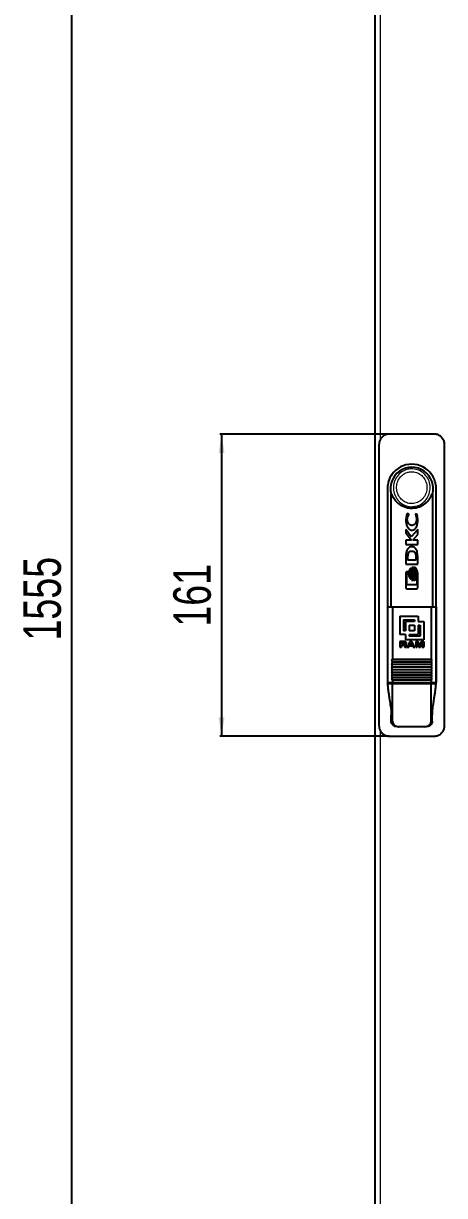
# Model space of a CAD drawing. Header units: millimetres. Extents: x -596 to 1663, y -811 to 1017.
# Drawn here: x -596 to -371, y -240 to 385 of the extents above; entities that cross this region are included whole.
import ezdxf

# ---------------------------------------------------------------- set-up
doc = ezdxf.new("R2010")
doc.units = ezdxf.units.MM
doc.layers.add('FORMAT', color=7, linetype='Continuous')
doc.styles.add('SLDTEXTSTYLE0', font='TXT', dxfattribs={"width": 0.75})
doc.dimstyles.new('SLDDIMSTYLE0', dxfattribs={"dimtxt": 20, "dimasz": 10, "dimexe": 0, "dimexo": 0.0625, "dimgap": 5, "dimtad": 2, "dimdec": 1, "dimrnd": 1e-09, "dimzin": 12, "dimdsep": 46, "dimtxsty": 'SLDTEXTSTYLE0', "dimsah": 1, "dimcen": 0.09, "dimadec": 0, "dimazin": 3, "dimtfac": 1, "dimtofl": 0, "dimtmove": 0, "dimatfit": 3, "dimfxl": 0, "dimfrac": 2, "dimtolj": 1, "dimtzin": 12, "dimarcsym": 0})

# ---------------------------------------------------------------- blocks, each defined once
blk = doc.blocks.new('_D_1')
at = {"layer": 'FORMAT'}
for p, q in [((-408.28, 863.04), (-571.27, 863.04)), ((-570.27, -691.96), (-570.27, 863.04)), ((-408.28, -691.96), (-571.27, -691.96))]:
    blk.add_line(p, q, dxfattribs=at)
for points in [[(-570.27, 863.04), (-571.81, 853.04), (-568.73, 853.04)], [(-570.27, -691.96), (-568.73, -681.96), (-571.81, -681.96)]]:
    blk.add_solid(points, dxfattribs=at)
at = {"layer": 'FORMAT', "insert": (-596.05, 55.99), "char_height": 20, "attachment_point": 1, "rotation": 90, "style": 'SLDTEXTSTYLE0'}
blk.add_mtext('1555', dxfattribs=at)
blk = doc.blocks.new('_D_2')
at = {"layer": 'FORMAT'}
for p, q in [((-400.78, 166.04), (-491.27, 166.04)), ((-490.27, 166.04), (-490.27, 5.04)), ((-400.78, 5.04), (-491.27, 5.04))]:
    blk.add_line(p, q, dxfattribs=at)
for points in [[(-490.27, 166.04), (-491.81, 156.04), (-488.73, 156.04)], [(-490.27, 5.04), (-488.73, 15.04), (-491.81, 15.04)]]:
    blk.add_solid(points, dxfattribs=at)
at = {"layer": 'FORMAT', "insert": (-516.05, 63.38), "char_height": 20, "attachment_point": 1, "rotation": 90, "style": 'SLDTEXTSTYLE0'}
blk.add_mtext('161', dxfattribs=at)

msp = doc.modelspace()

# ---------------------------------------------------------------- linework, layer by layer
at = {"color": 7, "linetype": 'Continuous', "lineweight": 25}
for p, q in [((-408.27, -691.96), (-408.27, 863.04)), ((-376.77, 166.04), (-400.77, 166.04)), ((-406.27, 160.54), (-406.27, 10.54)), ((-371.27, 10.54), (-371.27, 160.54)), ((-401.77, 137.04), (-401.77, 34.04)), ((-399.77, 74.04), (-399.77, 134.04)), ((-399.77, 134.04), (-399.76, 134.04)), ((-377.77, 134.04), (-377.77, 74.04)), ((-377.77, 134.04), (-377.77, 134.04)), ((-375.77, 34.04), (-375.77, 137.04)), ((-391.47, 123.72), (-391.99, 120.56)), ((-390.38, 123.34), (-391.47, 123.72)), ((-390.38, 123.05), (-390.38, 123.34)), ((-385.98, 123.32), (-386.78, 123.6)), ((-386.78, 123.6), (-386.78, 123.37)), ((-385.54, 120.54), (-385.98, 123.32)), ((-389.12, 111.38), (-391.91, 115.17)), ((-391.91, 115.17), (-391.91, 113.48)), ((-391.91, 113.48), (-388.96, 109.49)), ((-385.62, 115.26), (-389.12, 111.38)), ((-388.26, 109.49), (-385.62, 112.52)), ((-385.62, 112.52), (-385.62, 115.26)), ((-388.96, 109.49), (-391.91, 109.49)), ((-391.91, 109.49), (-391.91, 107.26)), ((-391.91, 107.26), (-385.62, 107.26)), ((-385.62, 109.49), (-388.26, 109.49)), ((-385.62, 107.26), (-385.62, 109.49)), ((-391.91, 100.86), (-391.91, 96.63)), ((-390.95, 101.52), (-391.04, 100.55)), ((-391.04, 100.55), (-391.04, 98.99)), ((-386.4, 98.99), (-386.4, 100.41)), ((-385.65, 101.68), (-385.82, 103.3)), ((-385.62, 100.68), (-385.65, 101.68)), ((-385.62, 100.66), (-385.62, 100.68)), ((-385.62, 100.64), (-385.62, 100.66)), ((-385.62, 96.63), (-385.62, 100.64)), ((-391.91, 96.63), (-385.62, 96.63)), ((-391.04, 98.99), (-386.4, 98.99)), ((-388.81, 94.4), (-389.04, 94.54)), ((-388.07, 94.92), (-388.74, 94.92)), ((-388.43, 93.99), (-388.67, 94.28)), ((-386.98, 94.92), (-387.67, 94.92)), ((-391.91, 92.04), (-391.91, 84.19)), ((-391.4, 85.66), (-391.4, 91.9)), ((-391.4, 91.9), (-390.82, 91.9)), ((-390.82, 92.69), (-391.25, 92.69)), ((-390.82, 91.9), (-390.82, 92.69)), ((-389.09, 88.73), (-388.83, 88.86)), ((-388.89, 88.26), (-388.22, 88.26)), ((-388.68, 88.98), (-388.43, 89.25)), ((-388.33, 91.62), (-388.05, 93.18)), ((-388.05, 90.05), (-388.33, 91.62)), ((-388.05, 93.18), (-388.28, 93.75)), ((-388.28, 89.49), (-388.05, 90.05)), ((-387.83, 88.26), (-387.13, 88.26)), ((-386.11, 89.34), (-386.11, 85.66)), ((-385.62, 84.19), (-385.62, 92.04)), ((-386.11, 85.66), (-391.4, 85.66)), ((-391.25, 83.54), (-386.28, 83.54)), ((-401.73, 74.04), (-401.73, 33.54)), ((-401.73, 74.04), (-399.11, 74.04)), ((-399.11, 74.04), (-378.42, 74.04)), ((-399.11, 74.04), (-399.11, 46.04)), ((-395.11, 69.04), (-385.35, 69.04)), ((-395.11, 69.04), (-395.11, 59.28)), ((-385.35, 69.04), (-385.35, 66.12)), ((-378.42, 74.04), (-378.42, 46.04)), ((-378.42, 74.04), (-375.8, 74.04)), ((-375.8, 74.04), (-375.8, 33.54)), ((-393.16, 67.09), (-393.16, 61.24)), ((-393.16, 67.09), (-387.3, 67.09)), ((-387.3, 66.12), (-392.18, 66.12)), ((-392.18, 66.12), (-392.18, 61.24)), ((-390.23, 64.16), (-390.23, 61.24)), ((-390.23, 64.16), (-387.3, 64.16)), ((-387.3, 67.09), (-387.3, 66.12)), ((-387.3, 64.16), (-387.3, 61.24)), ((-385.35, 66.12), (-382.42, 66.12)), ((-385.35, 64.16), (-385.35, 59.28)), ((-385.35, 64.16), (-384.37, 64.16)), ((-384.37, 64.16), (-384.37, 58.31)), ((-382.42, 66.12), (-382.42, 56.36)), ((-392.18, 59.28), (-395.11, 59.28)), ((-392.18, 61.24), (-393.16, 61.24)), ((-392.18, 59.28), (-392.18, 56.36)), ((-382.42, 56.36), (-392.18, 56.36)), ((-387.3, 61.24), (-390.23, 61.24)), ((-390.23, 59.28), (-390.23, 58.31)), ((-390.23, 59.28), (-385.35, 59.28)), ((-384.37, 58.31), (-390.23, 58.31)), ((-393.04, 55.48), (-395.11, 55.48)), ((-395.11, 55.48), (-395.11, 52.51)), ((-395.11, 52.51), (-394.23, 52.51)), ((-394.23, 54.99), (-394.23, 54.19)), ((-394.23, 54.99), (-393.16, 54.99)), ((-393.2, 54.19), (-394.23, 54.19)), ((-394.23, 53.69), (-394.23, 52.51)), ((-394.23, 53.69), (-393.3, 53.69)), ((-392.67, 53.21), (-392.66, 52.89)), ((-392.53, 52.51), (-391.57, 52.51)), ((-391.74, 52.95), (-391.76, 53.31)), ((-391.74, 52.95), (-391.74, 52.93)), ((-391.57, 52.61), (-391.57, 52.51)), ((-389.73, 55.48), (-391.26, 52.51)), ((-391.26, 52.51), (-390.33, 52.51)), ((-390.33, 52.51), (-390.04, 53.12)), ((-390.04, 53.12), (-388.37, 53.12)), ((-389.81, 53.62), (-389.21, 54.89)), ((-388.61, 53.62), (-389.81, 53.62)), ((-388.7, 55.48), (-389.73, 55.48)), ((-389.21, 54.89), (-388.61, 53.62)), ((-387.15, 52.51), (-388.7, 55.48)), ((-388.37, 53.12), (-388.08, 52.51)), ((-388.08, 52.51), (-387.15, 52.51)), ((-385.38, 55.48), (-386.69, 55.48)), ((-386.69, 55.48), (-386.69, 52.51)), ((-386.69, 52.51), (-385.86, 52.51)), ((-385.86, 54.91), (-385.86, 52.51)), ((-385.86, 54.91), (-384.98, 52.51)), ((-384.53, 53.22), (-385.38, 55.48)), ((-384.98, 52.51), (-384.07, 52.51)), ((-383.68, 55.48), (-384.53, 53.22)), ((-384.07, 52.51), (-383.19, 54.91)), ((-382.35, 55.48), (-383.68, 55.48)), ((-383.19, 54.91), (-383.19, 52.51)), ((-383.19, 52.51), (-382.35, 52.51)), ((-382.35, 55.48), (-382.35, 52.51)), ((-399.37, 45.94), (-399.16, 45.94)), ((-378.37, 45.94), (-399.16, 45.94)), ((-378.37, 44.54), (-399.16, 44.54)), ((-378.37, 45.94), (-378.17, 45.94)), ((-378.37, 44.54), (-378.17, 44.54)), ((-378.37, 43.14), (-399.16, 43.14)), ((-378.37, 41.74), (-399.16, 41.74)), ((-378.37, 40.34), (-399.16, 40.34)), ((-378.37, 38.94), (-399.16, 38.94)), ((-378.37, 37.54), (-399.16, 37.54)), ((-378.37, 43.14), (-378.17, 43.14)), ((-378.37, 41.74), (-378.17, 41.74)), ((-378.37, 40.34), (-378.17, 40.34)), ((-378.37, 38.94), (-378.17, 38.94)), ((-378.37, 37.54), (-378.17, 37.54)), ((-401.73, 33.54), (-399.11, 33.54)), ((-401.73, 33.04), (-399.11, 33.04)), ((-399.77, 33.04), (-399.77, 33.54)), ((-378.37, 36.14), (-399.16, 36.14)), ((-399.11, 34.84), (-399.11, 33.54)), ((-399.11, 33.54), (-378.42, 33.54)), ((-399.11, 13.04), (-399.11, 33.04)), ((-399.11, 33.04), (-378.42, 33.04)), ((-378.42, 34.84), (-378.42, 33.54)), ((-378.42, 33.54), (-375.8, 33.54)), ((-378.42, 13.04), (-378.42, 33.04)), ((-378.42, 33.04), (-375.8, 33.04)), ((-378.37, 36.14), (-378.17, 36.14)), ((-377.77, 33.54), (-377.77, 33.04)), ((-399.73, 13.04), (-399.73, 16.13)), ((-377.81, 13.04), (-377.81, 16.13)), ((-395.49, 10.04), (-396.43, 10.04)), ((-382.04, 10.04), (-395.49, 10.04)), ((-381.1, 10.04), (-382.04, 10.04)), ((-400.77, 5.04), (-376.77, 5.04))]:
    msp.add_line(p, q, dxfattribs=at)
at = {"color": 8, "linetype": 'Continuous', "lineweight": 18}
for p, q in [((-405.67, 860.44), (-405.67, 163.03)), ((-399.11, 46.04), (-378.42, 46.04)), ((-399.73, 13.04), (-399.11, 13.04)), ((-378.42, 13.04), (-377.81, 13.04)), ((-405.67, 8.07), (-405.67, -689.36))]:
    msp.add_line(p, q, dxfattribs=at)
at = {"color": 7, "linetype": 'Continuous', "lineweight": 25}
for centre, radius, start, end in [((-388.77, 137.04), 13, 35.39435, 144.60565), ((-388.77, 137.04), 13, 144.60565, 180), ((-388.77, 137.04), 11.4, 344.74488, 195.25752), ((-388.77, 137.04), 13, 0, 35.39435), ((-388.77, 34.04), 13, 180, 184.41172), ((-388.77, 34.04), 13, 355.58829, 0)]:
    msp.add_arc(centre, radius, start, end, dxfattribs=at)
for points, knots in [([(-400.77, 166.04), (-400.92, 166.04), (-401.22, 166.03), (-401.68, 165.97), (-402.14, 165.88), (-402.54, 165.76), (-402.96, 165.59), (-403.38, 165.39), (-403.82, 165.13), (-404.2, 164.85), (-404.62, 164.49), (-405.04, 164.03), (-405.4, 163.53), (-405.71, 162.99), (-405.95, 162.42), (-406.11, 161.86), (-406.21, 161.36), (-406.26, 160.95), (-406.26, 160.65), (-406.27, 160.54)], [0, 0, 0, 0, 0.052878, 0.106251, 0.160272, 0.214807, 0.251149, 0.317725, 0.375072, 0.429607, 0.479319, 0.56971, 0.644346, 0.694058, 0.784449, 0.859086, 0.894133, 0.964575, 1, 1, 1, 1]), ([(-371.27, 160.54), (-371.28, 160.85), (-371.31, 161.47), (-371.55, 162.37), (-371.93, 163.22), (-372.45, 163.99), (-373.09, 164.67), (-373.83, 165.23), (-374.66, 165.65), (-375.45, 165.9), (-376.16, 166.02), (-376.56, 166.04), (-376.77, 166.04)], [0, 0, 0, 0, 0.105841, 0.214751, 0.320592, 0.429503, 0.535345, 0.644257, 0.7501, 0.859012, 0.929074, 1, 1, 1, 1]), ([(-377.77, 134.04), (-377.8, 133.95), (-377.87, 133.77), (-378.01, 133.74), (-378.13, 133.76), (-378.18, 133.83), (-378.21, 133.82), (-378.24, 133.78), (-378.32, 133.64), (-378.48, 133.27), (-378.73, 132.68), (-379.18, 131.79), (-379.87, 130.74), (-380.93, 129.53), (-382.25, 128.42), (-383.82, 127.5), (-385.55, 126.83), (-387.38, 126.45), (-389.26, 126.38), (-391.13, 126.61), (-392.95, 127.16), (-394.63, 127.99), (-396.16, 129.11), (-397.31, 130.3), (-398.16, 131.48), (-398.66, 132.38), (-398.99, 133.13), (-399.17, 133.54), (-399.28, 133.76), (-399.31, 133.8), (-399.34, 133.83), (-399.37, 133.81), (-399.45, 133.74), (-399.58, 133.73), (-399.69, 133.83), (-399.74, 133.97), (-399.76, 134.04)], [0, 0, 0, 0, 0.029866, 0.060771, 0.080581, 0.084244, 0.085862, 0.08847, 0.091879, 0.103764, 0.126235, 0.148889, 0.193609, 0.239219, 0.292874, 0.34803, 0.402686, 0.458886, 0.514249, 0.571205, 0.626758, 0.683939, 0.739166, 0.796042, 0.832708, 0.869862, 0.888172, 0.906854, 0.910284, 0.912985, 0.914825, 0.916689, 0.924521, 0.95598, 0.977796, 1, 1, 1, 1]), ([(-391.99, 120.56), (-391.97, 119.97), (-391.91, 118.79), (-391.41, 117.09), (-390.67, 115.77), (-389.85, 115.12), (-389.29, 114.89), (-389, 114.87), (-388.85, 114.86)], [0, 0, 0, 0, 0.250282, 0.499393, 0.748791, 0.874699, 0.937286, 1, 1, 1, 1]), ([(-391.17, 120.62), (-391.14, 121.06), (-391.08, 121.93), (-390.61, 122.68), (-390.38, 123.05)], [0, 0, 0, 0, 0.500963, 1, 1, 1, 1]), ([(-388.7, 117.36), (-388.89, 117.38), (-389.26, 117.41), (-389.77, 117.67), (-390.21, 118.02), (-390.69, 118.61), (-391.09, 119.49), (-391.14, 120.24), (-391.17, 120.62)], [0, 0, 0, 0, 0.124416, 0.248357, 0.373982, 0.500169, 0.7494, 1, 1, 1, 1]), ([(-388.85, 114.86), (-388.54, 114.88), (-387.92, 114.94), (-387.1, 115.4), (-386.49, 116.1), (-385.94, 117.2), (-385.59, 118.71), (-385.56, 119.93), (-385.54, 120.54)], [0, 0, 0, 0, 0.125262, 0.250124, 0.375384, 0.500707, 0.750322, 1, 1, 1, 1]), ([(-386.23, 120.62), (-386.25, 120.24), (-386.31, 119.49), (-386.71, 118.62), (-387.17, 118.03), (-387.61, 117.67), (-388.13, 117.41), (-388.51, 117.38), (-388.7, 117.36)], [0, 0, 0, 0, 0.249965, 0.497821, 0.623014, 0.748581, 0.874284, 1, 1, 1, 1]), ([(-386.78, 123.37), (-386.62, 122.93), (-386.28, 122.04), (-386.25, 121.09), (-386.23, 120.62)], [0, 0, 0, 0, 0.500084, 1, 1, 1, 1]), ([(-391.26, 104.39), (-391.39, 104.12), (-391.65, 103.57), (-391.85, 102.37), (-391.88, 101.46), (-391.91, 100.86)], [0, 0, 0, 0, 0.249362, 0.499672, 1, 1, 1, 1]), ([(-385.82, 103.3), (-385.91, 103.6), (-386.09, 104.2), (-386.6, 104.99), (-387.29, 105.63), (-388.15, 106.03), (-389.1, 106.08), (-390, 105.76), (-390.73, 105.17), (-391.08, 104.65), (-391.26, 104.39)], [0, 0, 0, 0, 0.125557, 0.25014, 0.375477, 0.500068, 0.624419, 0.749377, 0.874071, 1, 1, 1, 1]), ([(-388.75, 103.54), (-389.03, 103.53), (-389.46, 103.52), (-390, 103.34), (-390.35, 103.1), (-390.6, 102.74), (-390.81, 102.22), (-390.89, 101.8), (-390.95, 101.52)], [0, 0, 0, 0, 0.249432, 0.37514, 0.499356, 0.623458, 0.749245, 1, 1, 1, 1]), ([(-386.4, 100.41), (-386.41, 100.79), (-386.43, 101.54), (-386.63, 102.49), (-387.11, 103.09), (-387.78, 103.49), (-388.36, 103.52), (-388.75, 103.54)], [0, 0, 0, 0, 0.248427, 0.497372, 0.622903, 0.74851, 1, 1, 1, 1]), ([(-389.04, 94.54), (-389.17, 94.48), (-389.43, 94.36), (-389.84, 93.94), (-390.19, 93.31), (-390.44, 92.48), (-390.47, 91.91), (-390.48, 91.62)], [0, 0, 0, 0, 0.1246, 0.248977, 0.500405, 0.749333, 1, 1, 1, 1]), ([(-389.97, 91.62), (-389.93, 92.14), (-389.85, 92.92), (-389.4, 93.88), (-389, 94.23), (-388.81, 94.4)], [0, 0, 0, 0, 0.4989654, 0.749922, 1, 1, 1, 1]), ([(-388.67, 94.28), (-388.84, 94.1), (-389.17, 93.75), (-389.57, 92.84), (-389.63, 92.11), (-389.67, 91.62)], [0, 0, 0, 0, 0.2501927, 0.5001584, 1, 1, 1, 1]), ([(-389.16, 91.62), (-389.13, 92.05), (-389.09, 92.68), (-388.79, 93.48), (-388.55, 93.82), (-388.43, 93.99)], [0, 0, 0, 0, 0.50146, 0.750257, 1, 1, 1, 1]), ([(-388.74, 94.92), (-388.61, 94.83), (-388.35, 94.66), (-387.98, 94.16), (-387.51, 93.17), (-387.44, 92.24), (-387.4, 91.62)], [0, 0, 0, 0, 0.1256783, 0.2511395, 0.5015899, 1, 1, 1, 1]), ([(-386.72, 91.62), (-386.77, 92.24), (-386.84, 93.17), (-387.3, 94.15), (-387.68, 94.66), (-387.94, 94.83), (-388.07, 94.92)], [0, 0, 0, 0, 0.496168, 0.747703, 0.874111, 1, 1, 1, 1]), ([(-387.67, 94.92), (-387.54, 94.83), (-387.29, 94.66), (-386.91, 94.16), (-386.45, 93.17), (-386.38, 92.24), (-386.33, 91.62)], [0, 0, 0, 0, 0.125677, 0.251137, 0.501585, 1, 1, 1, 1]), ([(-385.62, 92.04), (-385.65, 92.31), (-385.69, 92.86), (-385.99, 93.63), (-386.31, 94.23), (-386.64, 94.68), (-386.86, 94.84), (-386.98, 94.92)], [0, 0, 0, 0, 0.249822, 0.49931, 0.748741, 0.874879, 1, 1, 1, 1]), ([(-391.25, 92.69), (-391.34, 92.68), (-391.51, 92.66), (-391.73, 92.51), (-391.85, 92.33), (-391.9, 92.17), (-391.91, 92.08), (-391.91, 92.04)], [0, 0, 0, 0, 0.249445, 0.498999, 0.74851, 0.873859, 1, 1, 1, 1]), ([(-390.48, 91.62), (-390.47, 91.34), (-390.45, 90.78), (-390.2, 89.96), (-389.86, 89.34), (-389.47, 88.92), (-389.22, 88.79), (-389.09, 88.73)], [0, 0, 0, 0, 0.2487307, 0.4973773, 0.750528, 0.8752331, 1, 1, 1, 1]), ([(-388.83, 88.86), (-389.02, 89.03), (-389.41, 89.38), (-389.85, 90.33), (-389.93, 91.11), (-389.97, 91.62)], [0, 0, 0, 0, 0.249575, 0.500842, 1, 1, 1, 1]), ([(-389.67, 91.62), (-389.63, 91.14), (-389.57, 90.41), (-389.18, 89.51), (-388.85, 89.15), (-388.68, 88.98)], [0, 0, 0, 0, 0.499584, 0.749527, 1, 1, 1, 1]), ([(-388.43, 89.25), (-388.55, 89.43), (-388.79, 89.77), (-389.08, 90.57), (-389.13, 91.2), (-389.16, 91.62)], [0, 0, 0, 0, 0.2508953, 0.500775, 1, 1, 1, 1]), ([(-387.4, 91.62), (-387.45, 90.98), (-387.52, 90.01), (-388.04, 88.99), (-388.46, 88.48), (-388.75, 88.33), (-388.89, 88.26)], [0, 0, 0, 0, 0.497146, 0.748374, 0.87465, 1, 1, 1, 1]), ([(-388.28, 93.75), (-388.45, 93.41), (-388.78, 92.74), (-388.82, 92), (-388.84, 91.62)], [0, 0, 0, 0, 0.498433, 1, 1, 1, 1]), ([(-388.84, 91.62), (-388.82, 91.25), (-388.78, 90.5), (-388.45, 89.83), (-388.28, 89.49)], [0, 0, 0, 0, 0.501471, 1, 1, 1, 1]), ([(-388.22, 88.26), (-388.07, 88.33), (-387.79, 88.48), (-387.36, 88.98), (-386.85, 90), (-386.77, 90.97), (-386.72, 91.62)], [0, 0, 0, 0, 0.125292, 0.251009, 0.501049, 1, 1, 1, 1]), ([(-386.33, 91.62), (-386.38, 90.98), (-386.46, 90), (-386.97, 88.99), (-387.39, 88.48), (-387.68, 88.33), (-387.83, 88.26)], [0, 0, 0, 0, 0.497154, 0.74838, 0.874653, 1, 1, 1, 1]), ([(-387.13, 88.26), (-387.01, 88.31), (-386.79, 88.42), (-386.42, 88.78), (-386.23, 89.11), (-386.11, 89.34)], [0, 0, 0, 0, 0.248111, 0.495863, 1, 1, 1, 1]), ([(-391.91, 84.19), (-391.91, 84.15), (-391.9, 84.07), (-391.85, 83.9), (-391.73, 83.72), (-391.51, 83.57), (-391.34, 83.55), (-391.25, 83.54)], [0, 0, 0, 0, 0.125388, 0.250591, 0.500192, 0.749805, 1, 1, 1, 1]), ([(-386.28, 83.54), (-386.2, 83.55), (-386.02, 83.57), (-385.81, 83.72), (-385.68, 83.9), (-385.63, 84.07), (-385.62, 84.15), (-385.62, 84.19)], [0, 0, 0, 0, 0.249437, 0.498997, 0.748516, 0.87386, 1, 1, 1, 1]), ([(-393.3, 53.69), (-393.19, 53.69), (-393.04, 53.69), (-392.86, 53.63), (-392.77, 53.56), (-392.71, 53.46), (-392.68, 53.34), (-392.67, 53.25), (-392.67, 53.21)], [0, 0, 0, 0, 0.362307, 0.499762, 0.603895, 0.707751, 0.888159, 1, 1, 1, 1]), ([(-392.52, 54.59), (-392.52, 54.54), (-392.53, 54.47), (-392.58, 54.37), (-392.67, 54.28), (-392.88, 54.2), (-393.07, 54.19), (-393.2, 54.19)], [0, 0, 0, 0, 0.144848, 0.259554, 0.374146, 0.548842, 1, 1, 1, 1]), ([(-393.16, 54.99), (-393.03, 54.98), (-392.84, 54.97), (-392.65, 54.87), (-392.56, 54.78), (-392.52, 54.68), (-392.52, 54.62), (-392.52, 54.59)], [0, 0, 0, 0, 0.464779, 0.639498, 0.766783, 0.894486, 1, 1, 1, 1]), ([(-391.64, 54.65), (-391.65, 54.74), (-391.66, 54.9), (-391.78, 55.11), (-391.97, 55.28), (-392.39, 55.46), (-392.77, 55.47), (-393.04, 55.48)], [0, 0, 0, 0, 0.149141, 0.264134, 0.378852, 0.560232, 1, 1, 1, 1]), ([(-392.66, 52.89), (-392.65, 52.86), (-392.65, 52.79), (-392.62, 52.67), (-392.58, 52.57), (-392.53, 52.52), (-392.53, 52.51)], [0, 0, 0, 0, 0.2561394, 0.5126978, 0.9190221, 1, 1, 1, 1]), ([(-392.28, 53.95), (-392.17, 53.98), (-391.99, 54.04), (-391.78, 54.21), (-391.67, 54.4), (-391.64, 54.55), (-391.64, 54.63), (-391.64, 54.65)], [0, 0, 0, 0, 0.331473, 0.546481, 0.762526, 0.960277, 1, 1, 1, 1]), ([(-391.76, 53.31), (-391.77, 53.41), (-391.78, 53.57), (-391.89, 53.76), (-392.05, 53.89), (-392.19, 53.93), (-392.28, 53.95)], [0, 0, 0, 0, 0.336422, 0.52346, 0.710673, 1, 1, 1, 1]), ([(-391.57, 52.61), (-391.59, 52.62), (-391.64, 52.64), (-391.7, 52.72), (-391.73, 52.82), (-391.74, 52.9), (-391.74, 52.93)], [0, 0, 0, 0, 0.20263, 0.420406, 0.728008, 1, 1, 1, 1]), ([(-399.11, 44.64), (-399.15, 44.86), (-399.22, 45.19), (-399.3, 45.62), (-399.35, 45.84), (-399.37, 45.94)], [0, 0, 0, 0, 0.499993, 0.749996, 1, 1, 1, 1]), ([(-399.11, 43.24), (-399.15, 43.46), (-399.22, 43.79), (-399.3, 44.22), (-399.35, 44.44), (-399.37, 44.54)], [0, 0, 0, 0, 0.499993, 0.749996, 1, 1, 1, 1]), ([(-399.16, 45.94), (-399.16, 45.95), (-399.14, 45.95), (-399.12, 45.97), (-399.11, 46), (-399.11, 46.03), (-399.11, 46.04), (-399.11, 46.04)], [0, 0, 0, 0, 0.295691, 0.568687, 0.759853, 0.951912, 1, 1, 1, 1]), ([(-399.16, 44.54), (-399.16, 44.55), (-399.14, 44.55), (-399.12, 44.57), (-399.11, 44.6), (-399.11, 44.63), (-399.11, 44.64), (-399.11, 44.64)], [0, 0, 0, 0, 0.295691, 0.568687, 0.759853, 0.951912, 1, 1, 1, 1]), ([(-378.42, 44.64), (-380.35, 44.64), (-384.2, 44.64), (-391.12, 44.64), (-396.08, 44.64), (-399.11, 44.64)], [0, 0, 0, 0, 0.280051, 0.560047, 1, 1, 1, 1]), ([(-378.42, 46.04), (-378.42, 46.03), (-378.42, 46.01), (-378.41, 45.99), (-378.4, 45.97), (-378.39, 45.95), (-378.38, 45.95), (-378.37, 45.94)], [0, 0, 0, 0, 0.1717087, 0.3429843, 0.5250053, 0.735802, 1, 1, 1, 1]), ([(-378.17, 45.94), (-378.19, 45.84), (-378.24, 45.56), (-378.32, 45.13), (-378.39, 44.81), (-378.42, 44.64)], [0, 0, 0, 0, 0.249996, 0.624995, 1, 1, 1, 1]), ([(-378.42, 44.64), (-378.42, 44.63), (-378.42, 44.61), (-378.41, 44.59), (-378.4, 44.57), (-378.39, 44.55), (-378.38, 44.55), (-378.37, 44.54)], [0, 0, 0, 0, 0.171709, 0.342984, 0.525005, 0.735802, 1, 1, 1, 1]), ([(-378.17, 44.54), (-378.19, 44.44), (-378.24, 44.16), (-378.32, 43.73), (-378.39, 43.41), (-378.42, 43.24)], [0, 0, 0, 0, 0.249996, 0.624995, 1, 1, 1, 1]), ([(-399.11, 41.84), (-399.15, 42.06), (-399.22, 42.39), (-399.3, 42.82), (-399.35, 43.04), (-399.37, 43.14)], [0, 0, 0, 0, 0.499993, 0.749996, 1, 1, 1, 1]), ([(-399.11, 40.44), (-399.15, 40.66), (-399.22, 40.99), (-399.3, 41.42), (-399.35, 41.64), (-399.37, 41.74)], [0, 0, 0, 0, 0.499993, 0.749996, 1, 1, 1, 1]), ([(-399.11, 39.04), (-399.15, 39.26), (-399.22, 39.59), (-399.3, 40.02), (-399.35, 40.24), (-399.37, 40.34)], [0, 0, 0, 0, 0.4999933, 0.7499958, 1, 1, 1, 1]), ([(-399.11, 37.64), (-399.15, 37.86), (-399.22, 38.19), (-399.3, 38.62), (-399.35, 38.84), (-399.37, 38.94)], [0, 0, 0, 0, 0.499993, 0.749996, 1, 1, 1, 1]), ([(-399.11, 36.24), (-399.15, 36.46), (-399.22, 36.79), (-399.3, 37.22), (-399.35, 37.44), (-399.37, 37.54)], [0, 0, 0, 0, 0.499993, 0.749996, 1, 1, 1, 1]), ([(-399.16, 43.14), (-399.16, 43.15), (-399.14, 43.15), (-399.12, 43.17), (-399.11, 43.2), (-399.11, 43.23), (-399.11, 43.24), (-399.11, 43.24)], [0, 0, 0, 0, 0.2956914, 0.5686867, 0.7598531, 0.9519121, 1, 1, 1, 1]), ([(-399.16, 41.74), (-399.16, 41.75), (-399.14, 41.75), (-399.12, 41.77), (-399.11, 41.8), (-399.11, 41.83), (-399.11, 41.84), (-399.11, 41.84)], [0, 0, 0, 0, 0.2956914, 0.5686867, 0.7598531, 0.9519121, 1, 1, 1, 1]), ([(-399.16, 40.34), (-399.16, 40.35), (-399.14, 40.35), (-399.12, 40.37), (-399.11, 40.4), (-399.11, 40.43), (-399.11, 40.44), (-399.11, 40.44)], [0, 0, 0, 0, 0.295691, 0.568687, 0.759853, 0.951912, 1, 1, 1, 1]), ([(-399.16, 38.94), (-399.16, 38.95), (-399.14, 38.95), (-399.12, 38.97), (-399.11, 39), (-399.11, 39.03), (-399.11, 39.04), (-399.11, 39.04)], [0, 0, 0, 0, 0.295691, 0.568687, 0.759853, 0.951912, 1, 1, 1, 1]), ([(-399.16, 37.54), (-399.16, 37.55), (-399.14, 37.55), (-399.12, 37.57), (-399.11, 37.6), (-399.11, 37.63), (-399.11, 37.64), (-399.11, 37.64)], [0, 0, 0, 0, 0.295691, 0.568687, 0.759853, 0.951912, 1, 1, 1, 1]), ([(-378.42, 43.24), (-380.35, 43.24), (-384.2, 43.24), (-391.12, 43.24), (-396.08, 43.24), (-399.11, 43.24)], [0, 0, 0, 0, 0.280051, 0.560047, 1, 1, 1, 1]), ([(-378.42, 41.84), (-380.35, 41.84), (-384.2, 41.84), (-391.12, 41.84), (-396.08, 41.84), (-399.11, 41.84)], [0, 0, 0, 0, 0.280051, 0.560047, 1, 1, 1, 1]), ([(-378.42, 40.44), (-380.35, 40.44), (-384.2, 40.44), (-391.12, 40.44), (-396.08, 40.44), (-399.11, 40.44)], [0, 0, 0, 0, 0.280051, 0.560047, 1, 1, 1, 1]), ([(-378.42, 39.04), (-380.35, 39.04), (-384.2, 39.04), (-391.12, 39.04), (-396.08, 39.04), (-399.11, 39.04)], [0, 0, 0, 0, 0.2800507, 0.5600468, 1, 1, 1, 1]), ([(-378.42, 37.64), (-380.35, 37.64), (-384.2, 37.64), (-391.12, 37.64), (-396.08, 37.64), (-399.11, 37.64)], [0, 0, 0, 0, 0.280051, 0.560047, 1, 1, 1, 1]), ([(-378.42, 43.24), (-378.42, 43.23), (-378.42, 43.21), (-378.41, 43.19), (-378.4, 43.17), (-378.39, 43.15), (-378.38, 43.15), (-378.37, 43.14)], [0, 0, 0, 0, 0.1717087, 0.3429843, 0.5250053, 0.735802, 1, 1, 1, 1]), ([(-378.17, 43.14), (-378.19, 43.04), (-378.24, 42.76), (-378.32, 42.33), (-378.39, 42.01), (-378.42, 41.84)], [0, 0, 0, 0, 0.249996, 0.624995, 1, 1, 1, 1]), ([(-378.42, 41.84), (-378.42, 41.83), (-378.42, 41.81), (-378.41, 41.79), (-378.4, 41.77), (-378.39, 41.75), (-378.38, 41.75), (-378.37, 41.74)], [0, 0, 0, 0, 0.171709, 0.342984, 0.525005, 0.735802, 1, 1, 1, 1]), ([(-378.17, 41.74), (-378.19, 41.64), (-378.24, 41.36), (-378.32, 40.93), (-378.39, 40.61), (-378.42, 40.44)], [0, 0, 0, 0, 0.249996, 0.6249953, 1, 1, 1, 1]), ([(-378.42, 40.44), (-378.42, 40.43), (-378.42, 40.41), (-378.41, 40.39), (-378.4, 40.37), (-378.39, 40.35), (-378.38, 40.35), (-378.37, 40.34)], [0, 0, 0, 0, 0.171709, 0.342984, 0.525005, 0.735802, 1, 1, 1, 1]), ([(-378.17, 40.34), (-378.19, 40.24), (-378.24, 39.96), (-378.32, 39.53), (-378.39, 39.21), (-378.42, 39.04)], [0, 0, 0, 0, 0.249996, 0.624995, 1, 1, 1, 1]), ([(-378.42, 39.04), (-378.42, 39.03), (-378.42, 39.01), (-378.41, 38.99), (-378.4, 38.97), (-378.39, 38.95), (-378.38, 38.95), (-378.37, 38.94)], [0, 0, 0, 0, 0.171709, 0.342984, 0.525005, 0.735802, 1, 1, 1, 1]), ([(-378.17, 38.94), (-378.19, 38.84), (-378.24, 38.56), (-378.32, 38.13), (-378.39, 37.81), (-378.42, 37.64)], [0, 0, 0, 0, 0.249996, 0.624995, 1, 1, 1, 1]), ([(-378.42, 37.64), (-378.42, 37.63), (-378.42, 37.61), (-378.41, 37.59), (-378.4, 37.57), (-378.39, 37.55), (-378.38, 37.55), (-378.37, 37.54)], [0, 0, 0, 0, 0.171709, 0.342984, 0.525005, 0.735802, 1, 1, 1, 1]), ([(-378.17, 37.54), (-378.19, 37.44), (-378.24, 37.16), (-378.32, 36.73), (-378.39, 36.41), (-378.42, 36.24)], [0, 0, 0, 0, 0.249996, 0.624995, 1, 1, 1, 1]), ([(-401.73, 33.04), (-401.69, 32.41), (-401.59, 31.15), (-401.37, 29.3), (-401.11, 27.42), (-400.9, 26.14), (-400.8, 25.5)], [0, 0, 0, 0, 0.249645, 0.499697, 0.749684, 1, 1, 1, 1]), ([(-399.11, 34.84), (-399.15, 35.06), (-399.22, 35.39), (-399.3, 35.82), (-399.35, 36.04), (-399.37, 36.14)], [0, 0, 0, 0, 0.499993, 0.749996, 1, 1, 1, 1]), ([(-399.16, 36.14), (-399.16, 36.15), (-399.14, 36.15), (-399.12, 36.17), (-399.11, 36.2), (-399.11, 36.23), (-399.11, 36.24), (-399.11, 36.24)], [0, 0, 0, 0, 0.295691, 0.568687, 0.759853, 0.951912, 1, 1, 1, 1]), ([(-378.42, 36.24), (-380.35, 36.24), (-384.2, 36.24), (-391.12, 36.24), (-396.08, 36.24), (-399.11, 36.24)], [0, 0, 0, 0, 0.280051, 0.560047, 1, 1, 1, 1]), ([(-378.42, 34.84), (-380.35, 34.84), (-384.2, 34.84), (-391.12, 34.84), (-396.08, 34.84), (-399.11, 34.84)], [0, 0, 0, 0, 0.280051, 0.560047, 1, 1, 1, 1]), ([(-378.42, 36.24), (-378.42, 36.23), (-378.42, 36.21), (-378.41, 36.19), (-378.4, 36.17), (-378.39, 36.15), (-378.38, 36.15), (-378.37, 36.14)], [0, 0, 0, 0, 0.171709, 0.342984, 0.525005, 0.735802, 1, 1, 1, 1]), ([(-378.17, 36.14), (-378.19, 36.04), (-378.24, 35.76), (-378.32, 35.33), (-378.39, 35.01), (-378.42, 34.84)], [0, 0, 0, 0, 0.249996, 0.624995, 1, 1, 1, 1]), ([(-376.74, 25.5), (-376.63, 26.14), (-376.43, 27.42), (-376.16, 29.29), (-375.94, 31.15), (-375.85, 32.41), (-375.8, 33.04)], [0, 0, 0, 0, 0.249412, 0.4992255, 0.7495239, 1, 1, 1, 1]), ([(-400.8, 25.5), (-400.6, 24.33), (-400.21, 21.95), (-399.78, 18.75), (-399.74, 16.76), (-399.73, 16.13)], [0, 0, 0, 0, 0.401015, 0.812371, 1, 1, 1, 1]), ([(-377.81, 16.13), (-377.79, 16.8), (-377.76, 18.16), (-377.53, 20.43), (-377.17, 22.9), (-376.88, 24.63), (-376.74, 25.5)], [0, 0, 0, 0, 0.200882, 0.40717, 0.701581, 1, 1, 1, 1]), ([(-396.43, 10.04), (-396.83, 10.08), (-397.64, 10.16), (-398.69, 10.76), (-399.42, 11.64), (-399.7, 12.45), (-399.72, 12.92), (-399.73, 13.04)], [0, 0, 0, 0, 0.244194, 0.488981, 0.716656, 0.923156, 1, 1, 1, 1]), ([(-399.11, 13.04), (-399.08, 12.75), (-399.02, 12.16), (-398.55, 11.36), (-397.84, 10.69), (-396.85, 10.2), (-396.02, 10.05), (-395.55, 10.04), (-395.49, 10.04)], [0, 0, 0, 0, 0.169896, 0.33938, 0.519039, 0.726848, 0.970472, 1, 1, 1, 1]), ([(-382.04, 10.04), (-381.53, 10.09), (-380.61, 10.18), (-379.5, 10.82), (-378.77, 11.63), (-378.45, 12.42), (-378.43, 12.9), (-378.42, 13.04)], [0, 0, 0, 0, 0.292704, 0.526599, 0.722431, 0.919267, 1, 1, 1, 1]), ([(-377.81, 13.04), (-377.84, 12.73), (-377.9, 12.09), (-378.4, 11.24), (-379.13, 10.57), (-380.07, 10.13), (-380.76, 10.07), (-381.1, 10.04)], [0, 0, 0, 0, 0.1918411, 0.383469, 0.5809611, 0.7934617, 1, 1, 1, 1]), ([(-406.27, 10.54), (-406.26, 10.39), (-406.26, 10.09), (-406.2, 9.63), (-406.1, 9.17), (-405.97, 8.73), (-405.76, 8.21), (-405.47, 7.67), (-405.11, 7.16), (-404.71, 6.69), (-404.25, 6.27), (-403.78, 5.93), (-403.34, 5.68), (-402.92, 5.47), (-402.44, 5.3), (-402.03, 5.19), (-401.58, 5.1), (-401.17, 5.05), (-400.87, 5.05), (-400.77, 5.04)], [0, 0, 0, 0, 0.052877, 0.106249, 0.160269, 0.214803, 0.264514, 0.354903, 0.429539, 0.47925, 0.569641, 0.644277, 0.680619, 0.747195, 0.804542, 0.859077, 0.894126, 0.964573, 1, 1, 1, 1]), ([(-376.77, 5.04), (-376.46, 5.06), (-375.84, 5.09), (-374.95, 5.33), (-374.09, 5.71), (-373.32, 6.22), (-372.64, 6.87), (-372.09, 7.61), (-371.66, 8.44), (-371.41, 9.22), (-371.29, 9.93), (-371.27, 10.34), (-371.27, 10.54)], [0, 0, 0, 0, 0.105843, 0.214755, 0.320598, 0.429511, 0.535354, 0.644266, 0.750109, 0.859021, 0.929078, 1, 1, 1, 1])]:
    msp.add_open_spline(points, degree=3, knots=knots, dxfattribs=at)
at = {"color": 8, "linetype": 'Continuous', "lineweight": 18}
for points, knots in [([(-388.77, 127.35), (-389.16, 127.36), (-390.63, 127.42), (-393.1, 128.19), (-395.76, 130.12), (-397.7, 132.86), (-398.68, 136.16), (-398.54, 139.65), (-397.25, 142.92), (-394.95, 145.53), (-392.28, 147), (-389.42, 147.62), (-386.51, 147.43), (-383.5, 146.16), (-381.04, 143.96), (-379.39, 141.03), (-378.77, 137.63), (-379.29, 134.16), (-380.94, 131.03), (-383.51, 128.7), (-386.28, 127.51), (-388.08, 127.39), (-388.77, 127.35)], [0, 0, 0, 0, 0.01915, 0.070299, 0.121827, 0.174622, 0.228963, 0.28448, 0.340377, 0.39571, 0.449678, 0.484245, 0.535714, 0.587166, 0.639036, 0.692345, 0.747141, 0.802884, 0.858699, 0.913653, 0.967076, 1, 1, 1, 1]), ([(-388.77, 128.98), (-388.2, 129.02), (-386.72, 129.12), (-384.42, 130.13), (-382.31, 132.11), (-380.95, 134.75), (-380.52, 137.68), (-381.03, 140.55), (-382.39, 143.03), (-384.41, 144.89), (-386.9, 145.97), (-389.31, 146.12), (-391.67, 145.6), (-393.88, 144.35), (-395.77, 142.14), (-396.83, 139.38), (-396.94, 136.43), (-396.14, 133.65), (-394.54, 131.33), (-392.35, 129.7), (-390.3, 129.04), (-389.09, 128.99), (-388.77, 128.98)], [0, 0, 0, 0, 0.032506, 0.085412, 0.140305, 0.196499, 0.252896, 0.308321, 0.361968, 0.413756, 0.464741, 0.515546, 0.549704, 0.603293, 0.658705, 0.7151, 0.771298, 0.826196, 0.879196, 0.930504, 0.981097, 1, 1, 1, 1])]:
    msp.add_open_spline(points, degree=3, knots=knots, dxfattribs=at)

# ---------------------------------------------------------------- dimensions: what is measured, and where the dimension line sits
at = {"layer": 'FORMAT'}
for base, p1, p2, picture, middle in [((-570.27, 863.04), (-408.27, -691.96), (-408.27, 863.04), '_D_1', (-570.27, 85.54)), ((-490.27, 5.04), (-400.77, 166.04), (-400.77, 5.04), '_D_2', (-490.27, 85.54))]:
    dim = msp.add_linear_dim(base=base, p1=p1, p2=p2, angle=90, dimstyle='SLDDIMSTYLE0', dxfattribs=at)
    dim.commit()
    dim.dimension.update_dxf_attribs({"geometry": picture, "text_midpoint": middle, "dimtype": 160})

doc.saveas('drawing.dxf')
